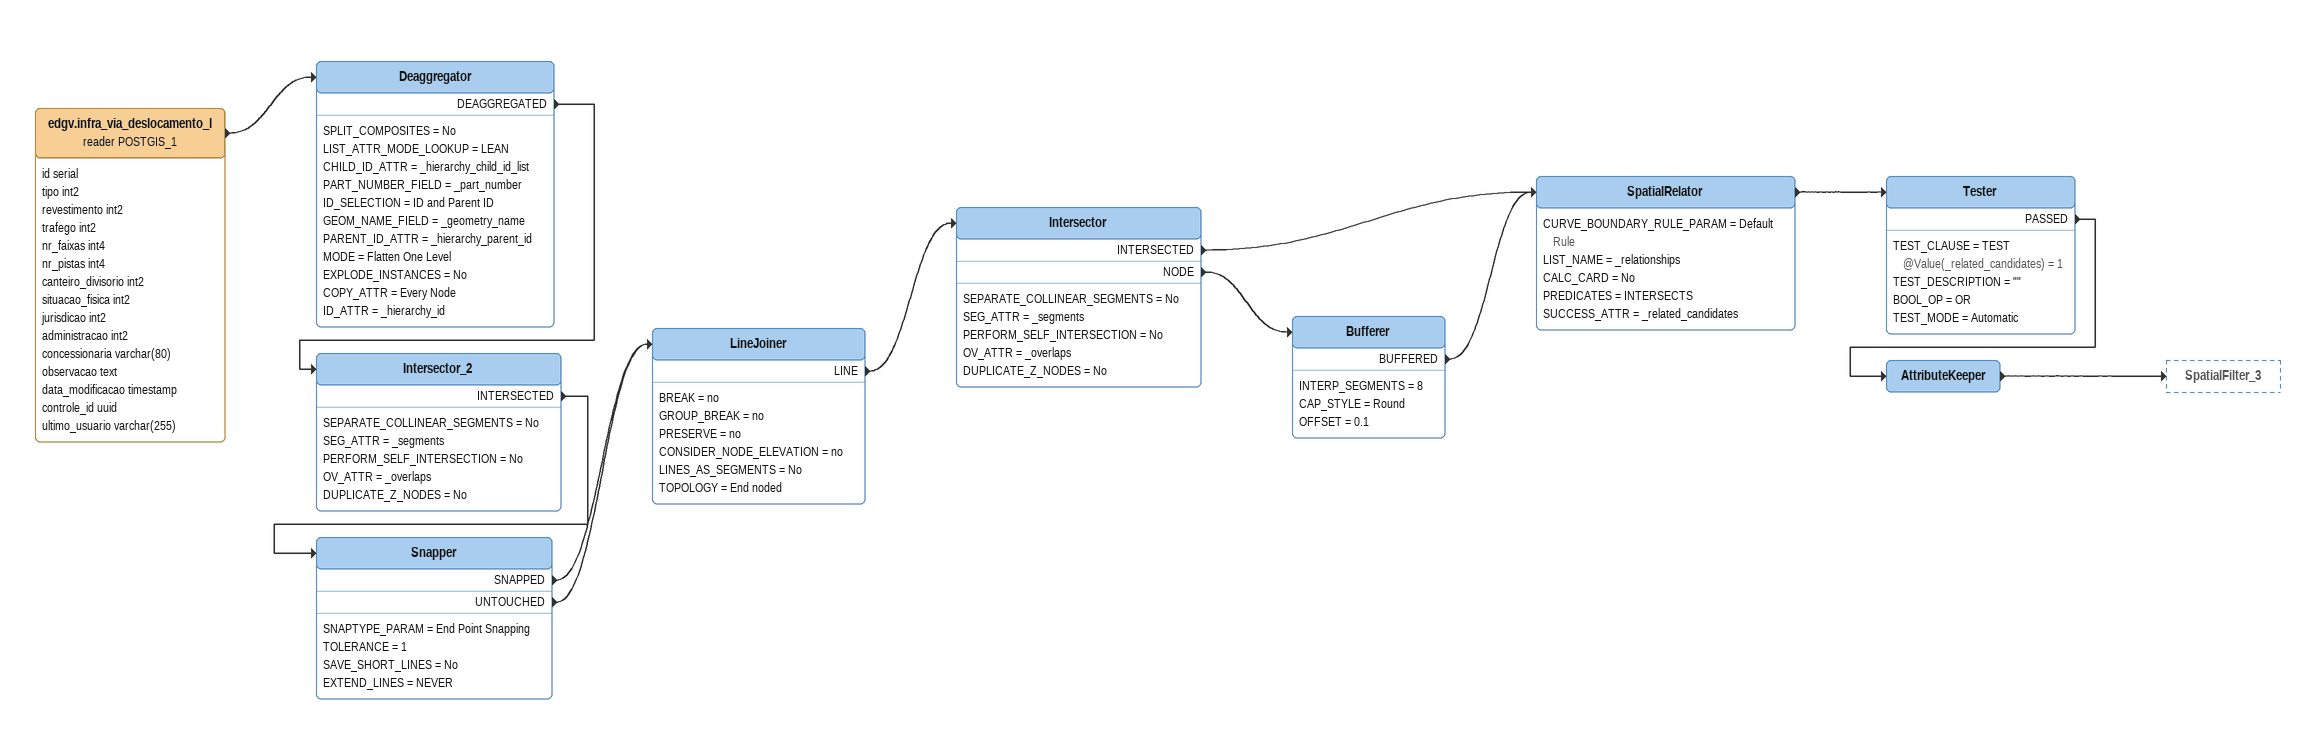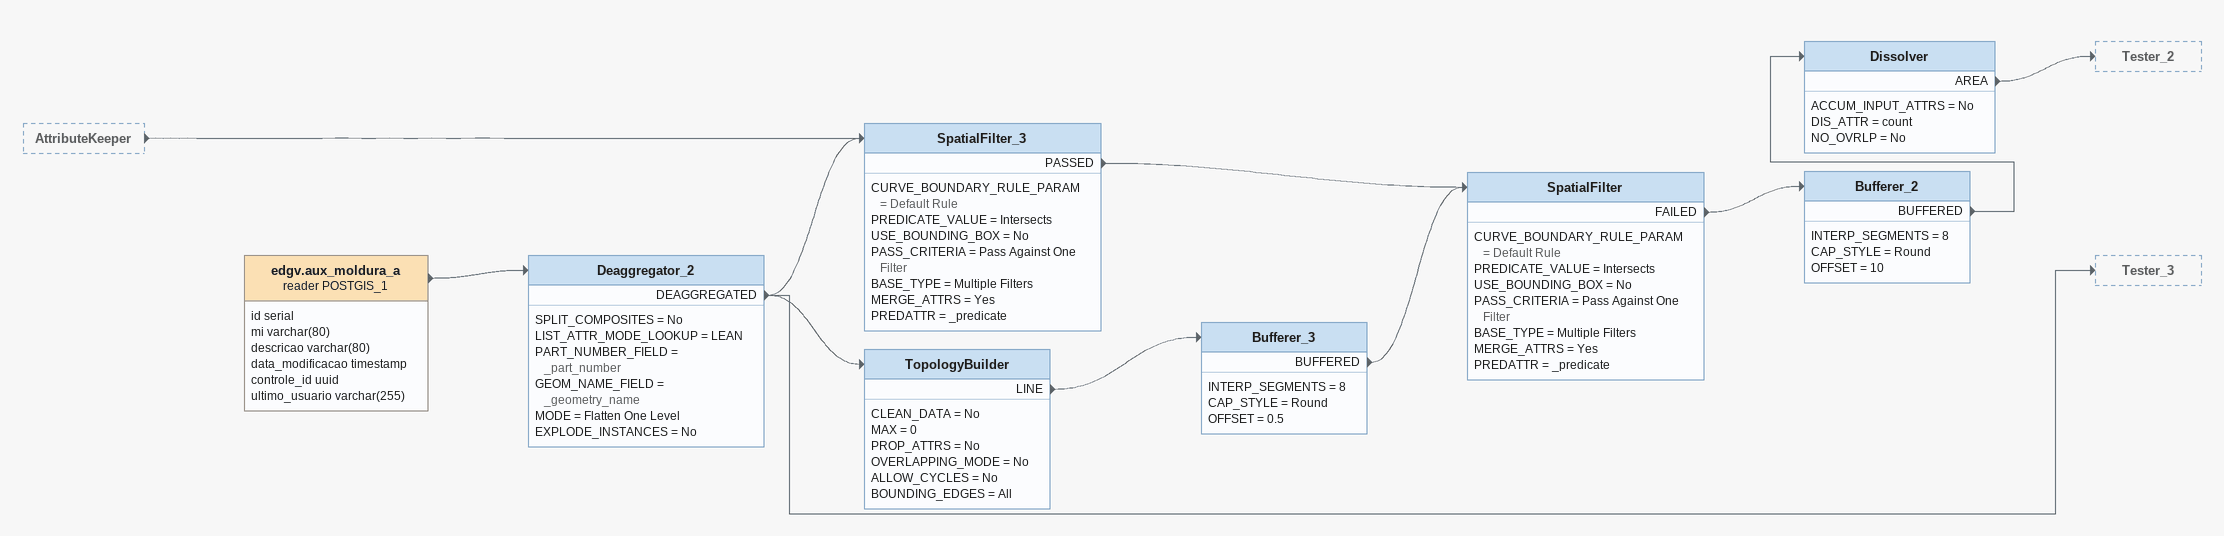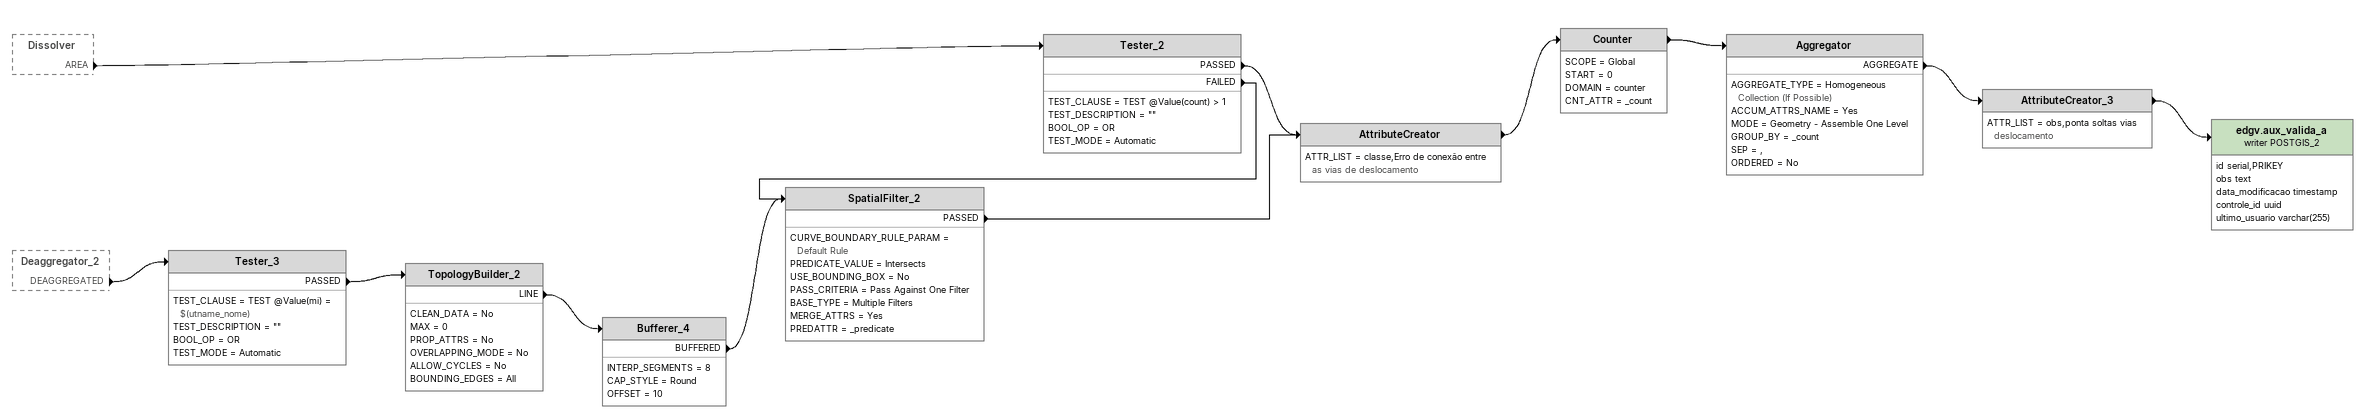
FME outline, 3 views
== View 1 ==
edgv.infra_via_deslocamento_l (reader POSTGIS_1)
    attributes: id serial, tipo int2, revestimento int2, trafego int2, nr_faixas int4, nr_pistas int4, canteiro_divisorio int2, situacao_fisica int2, jurisdicao int2, administracao int2, concessionaria varchar(80), observacao text, data_modificacao timestamp, controle_id uuid, ultimo_usuario varchar(255)
    -> Deaggregator
Deaggregator
    SPLIT_COMPOSITES = No
    LIST_ATTR_MODE_LOOKUP = LEAN
    CHILD_ID_ATTR = _hierarchy_child_id_list
    PART_NUMBER_FIELD = _part_number
    ID_SELECTION = ID and Parent ID
    GEOM_NAME_FIELD = _geometry_name
    PARENT_ID_ATTR = _hierarchy_parent_id
    MODE = Flatten One Level
    EXPLODE_INSTANCES = No
    COPY_ATTR = Every Node
    ID_ATTR = _hierarchy_id
    DEAGGREGATED -> Intersector_2
Intersector_2
    SEPARATE_COLLINEAR_SEGMENTS = No
    SEG_ATTR = _segments
    PERFORM_SELF_INTERSECTION = No
    OV_ATTR = _overlaps
    DUPLICATE_Z_NODES = No
    INTERSECTED -> Snapper
Snapper
    SNAPTYPE_PARAM = End Point Snapping
    TOLERANCE = 1
    SAVE_SHORT_LINES = No
    EXTEND_LINES = NEVER
    SNAPPED -> LineJoiner
    UNTOUCHED -> LineJoiner
LineJoiner
    BREAK = no
    GROUP_BREAK = no
    PRESERVE = no
    CONSIDER_NODE_ELEVATION = no
    LINES_AS_SEGMENTS = No
    TOPOLOGY = End noded
    LINE -> Intersector
Intersector
    SEPARATE_COLLINEAR_SEGMENTS = No
    SEG_ATTR = _segments
    PERFORM_SELF_INTERSECTION = No
    OV_ATTR = _overlaps
    DUPLICATE_Z_NODES = No
    INTERSECTED -> SpatialRelator
    NODE -> Bufferer
Bufferer
    INTERP_SEGMENTS = 8
    CAP_STYLE = Round
    OFFSET = 0.1
    BUFFERED -> SpatialRelator
SpatialRelator
    CURVE_BOUNDARY_RULE_PARAM = Default Rule
    LIST_NAME = _relationships
    CALC_CARD = No
    PREDICATES = INTERSECTS
    SUCCESS_ATTR = _related_candidates
    -> Tester
Tester
    TEST_CLAUSE = TEST @Value(_related_candidates) = 1
    TEST_DESCRIPTION = ""
    BOOL_OP = OR
    TEST_MODE = Automatic
    PASSED -> AttributeKeeper
AttributeKeeper
    -> SpatialFilter_3

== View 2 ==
AttributeKeeper [outside]
    -> SpatialFilter_3
edgv.aux_moldura_a (reader POSTGIS_1)
    attributes: id serial, mi varchar(80), descricao varchar(80), data_modificacao timestamp, controle_id uuid, ultimo_usuario varchar(255)
    -> Deaggregator_2
Deaggregator_2
    SPLIT_COMPOSITES = No
    LIST_ATTR_MODE_LOOKUP = LEAN
    PART_NUMBER_FIELD = _part_number
    GEOM_NAME_FIELD = _geometry_name
    MODE = Flatten One Level
    EXPLODE_INSTANCES = No
    DEAGGREGATED -> Tester_3
    DEAGGREGATED -> SpatialFilter_3
    DEAGGREGATED -> TopologyBuilder
SpatialFilter_3
    CURVE_BOUNDARY_RULE_PARAM = Default Rule
    PREDICATE_VALUE = Intersects
    USE_BOUNDING_BOX = No
    PASS_CRITERIA = Pass Against One Filter
    BASE_TYPE = Multiple Filters
    MERGE_ATTRS = Yes
    PREDATTR = _predicate
    PASSED -> SpatialFilter
TopologyBuilder
    CLEAN_DATA = No
    MAX = 0
    PROP_ATTRS = No
    OVERLAPPING_MODE = No
    ALLOW_CYCLES = No
    BOUNDING_EDGES = All
    LINE -> Bufferer_3
Bufferer_3
    INTERP_SEGMENTS = 8
    CAP_STYLE = Round
    OFFSET = 0.5
    BUFFERED -> SpatialFilter
SpatialFilter
    CURVE_BOUNDARY_RULE_PARAM = Default Rule
    PREDICATE_VALUE = Intersects
    USE_BOUNDING_BOX = No
    PASS_CRITERIA = Pass Against One Filter
    BASE_TYPE = Multiple Filters
    MERGE_ATTRS = Yes
    PREDATTR = _predicate
    FAILED -> Bufferer_2
Bufferer_2
    INTERP_SEGMENTS = 8
    CAP_STYLE = Round
    OFFSET = 10
    BUFFERED -> Dissolver
Dissolver
    ACCUM_INPUT_ATTRS = No
    DIS_ATTR = count
    NO_OVRLP = No
    AREA -> Tester_2

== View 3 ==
Dissolver [outside]
    AREA -> Tester_2
Deaggregator_2 [outside]
    DEAGGREGATED -> Tester_3
Tester_2
    TEST_CLAUSE = TEST @Value(count) > 1
    TEST_DESCRIPTION = ""
    BOOL_OP = OR
    TEST_MODE = Automatic
    PASSED -> AttributeCreator
    FAILED -> SpatialFilter_2
Tester_3
    TEST_CLAUSE = TEST @Value(mi) = $(utname_nome)
    TEST_DESCRIPTION = ""
    BOOL_OP = OR
    TEST_MODE = Automatic
    PASSED -> TopologyBuilder_2
TopologyBuilder_2
    CLEAN_DATA = No
    MAX = 0
    PROP_ATTRS = No
    OVERLAPPING_MODE = No
    ALLOW_CYCLES = No
    BOUNDING_EDGES = All
    LINE -> Bufferer_4
Bufferer_4
    INTERP_SEGMENTS = 8
    CAP_STYLE = Round
    OFFSET = 10
    BUFFERED -> SpatialFilter_2
SpatialFilter_2
    CURVE_BOUNDARY_RULE_PARAM = Default Rule
    PREDICATE_VALUE = Intersects
    USE_BOUNDING_BOX = No
    PASS_CRITERIA = Pass Against One Filter
    BASE_TYPE = Multiple Filters
    MERGE_ATTRS = Yes
    PREDATTR = _predicate
    PASSED -> AttributeCreator
AttributeCreator
    ATTR_LIST = classe,Erro de conexão entre as vias de deslocamento
    -> Counter
Counter
    SCOPE = Global
    START = 0
    DOMAIN = counter
    CNT_ATTR = _count
    -> Aggregator
Aggregator
    AGGREGATE_TYPE = Homogeneous Collection (If Possible)
    ACCUM_ATTRS_NAME = Yes
    MODE = Geometry - Assemble One Level
    GROUP_BY = _count
    SEP = ,
    ORDERED = No
    AGGREGATE -> AttributeCreator_3
AttributeCreator_3
    ATTR_LIST = obs,ponta soltas vias deslocamento
    -> edgv.aux_valida_a (writer POSTGIS_2)
edgv.aux_valida_a (writer POSTGIS_2)
    attributes: id serial,PRIKEY, obs text, data_modificacao timestamp, controle_id uuid, ultimo_usuario varchar(255)
